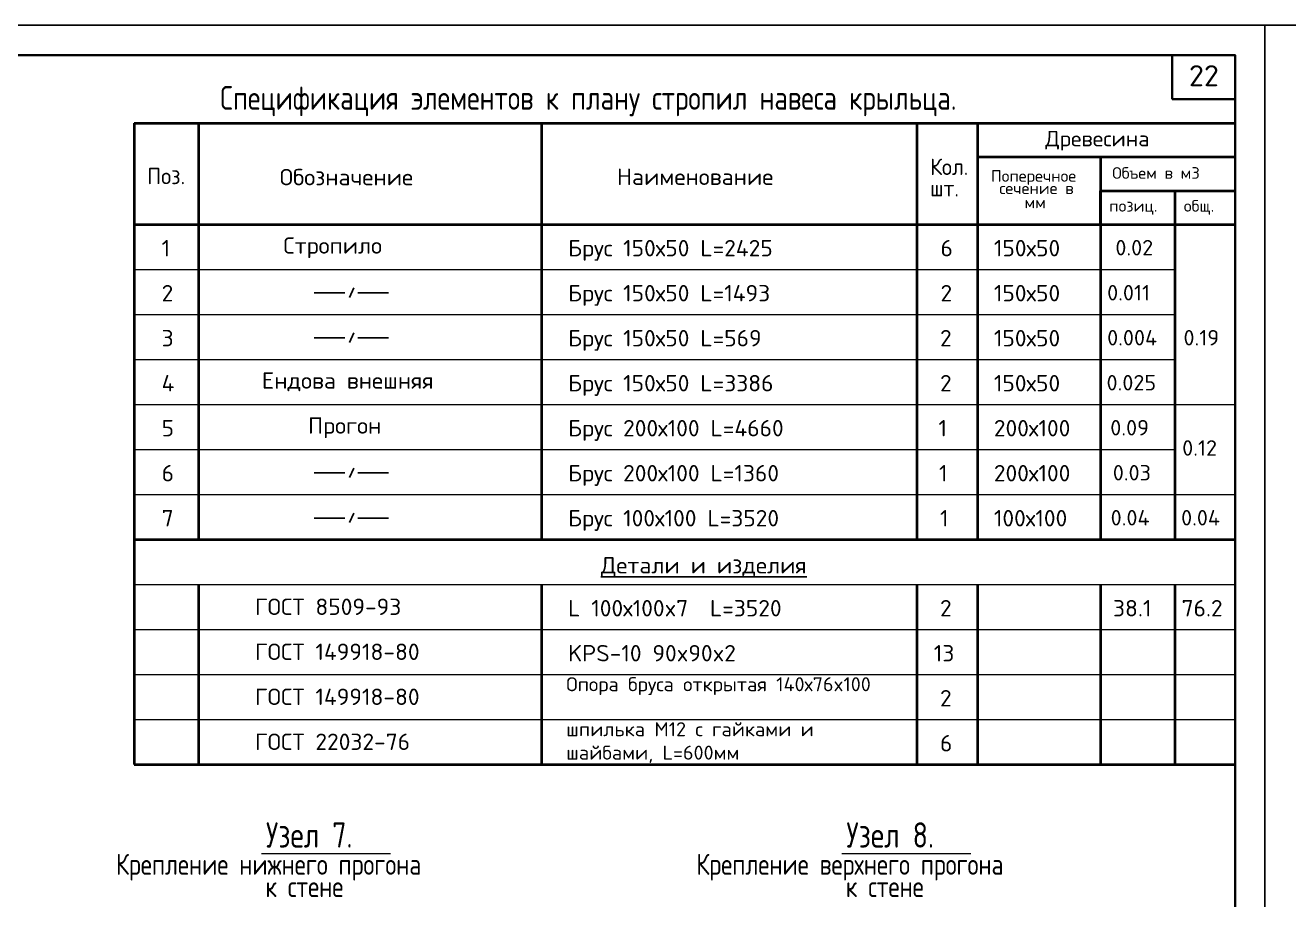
# Model space of a CAD drawing. Extents: x -12289450 to -10763036, y -7834513 to -6150123.
# Drawn here: x -10964037 to -10955030, y -7678492 to -7672261 of the extents above; entities that cross this region are included whole.
import ezdxf

# ---------------------------------------------------------------- set-up
doc = ezdxf.new("R2010")
doc.units = 0
doc.header["$LTSCALE"] = 25
for name, color, linetype in [('Annotation - Text', 7, 'Continuous'), ('ArchiCAD', 7, 'Continuous'), ('EEE', 7, 'Continuous'), ('Новое', 51, 'Continuous')]:
    doc.layers.add(name, color=color, linetype=linetype)
doc.styles.add('GOST 2.304', font='cs_gost2304.shx')
doc.styles.get("Standard").update_dxf_attribs({"font": 'arial.ttf'})

msp = doc.modelspace()

# ---------------------------------------------------------------- linework, layer by layer
at = {"color": 7, "linetype": 'Continuous', "lineweight": 25, "ltscale": 75}
for points in [[(-10955841, -7673440.2), (-10955841, -7675604.7)], [(-10961978.2, -7674168.6), (-10961757.9, -7674168.6)], [(-10961693.9, -7674133.1), (-10961726.5, -7674201.2)], [(-10961667.1, -7674168.6), (-10961446.8, -7674168.6)], [(-10961693.9, -7674453.7), (-10961726.5, -7674521.9)], [(-10961978.2, -7674489.3), (-10961757.9, -7674489.3)], [(-10961667.1, -7674489.3), (-10961446.8, -7674489.3)], [(-10961693.9, -7675415.8), (-10961726.5, -7675483.9)], [(-10961978.2, -7675451.3), (-10961757.9, -7675451.3)], [(-10961667.1, -7675451.3), (-10961446.8, -7675451.3)], [(-10961978.2, -7675772), (-10961757.9, -7675772)], [(-10961693.9, -7675736.4), (-10961726.5, -7675804.5)], [(-10961667.1, -7675772), (-10961446.8, -7675772)]]:
    msp.add_lwpolyline(points, dxfattribs=at)
at = {"color": 7, "linetype": 'Continuous', "lineweight": 15, "ltscale": 75, "extrusion": (0, 1, 0)}
for points, elevation in [([(10963261.1, 0), (10955841, 0)], -7674001.4), ([(10963261.1, 0), (10955841, 0)], -7674322.1), ([(10963261.1, 0), (10955841, 0)], -7674642.7), ([(10963261.1, 0), (10955411.9, 0)], -7674963.4), ([(10963261.1, 0), (10955841, 0)], -7675284.1), ([(10963261.1, 0), (10955411.9, 0)], -7675604.7), ([(10963261.1, 0), (10955841, 0)], -7675925.4), ([(10963261.1, 0), (10955841, 0)], -7675925.4), ([(10963261.1, 0), (10955411.9, 0)], -7676246.1), ([(10963261.1, 0), (10955411.9, 0)], -7676566.8), ([(10963261.1, 0), (10955411.9, 0)], -7676887.4), ([(10963261.1, 0), (10955841, 0)], -7677208.1), ([(10963261.1, 0), (10955411.9, 0)], -7677208.1)]:
    msp.add_lwpolyline(points, dxfattribs=dict(at, elevation=elevation))
at = {"linetype": 'Continuous', "lineweight": 40, "ltscale": 75, "extrusion": (0, 1, 0)}
for elevation in [-7675925.4, -7677528.8]:
    msp.add_lwpolyline([(10963261.1, 0), (10955411.9, 0)], dxfattribs=dict(at, elevation=elevation))
at = {"color": 0, "linetype": 'Continuous', "lineweight": 5, "ltscale": 75}
for points in [[(-10962194.7, -7678163.6), (-10961592, -7678163.6)], [(-10958057.3, -7678163.6), (-10957454.6, -7678163.6)]]:
    msp.add_lwpolyline(points, dxfattribs=at)
at = {"layer": 'ArchiCAD', "color": 7, "linetype": 'Continuous', "lineweight": 35}
msp.add_lwpolyline([(-10972171.1, -7672473.4), (-10955411.9, -7672473.4), (-10955411.9, -7684650.4), (-10972171.1, -7684650.4)], close=True, dxfattribs=at)
msp.add_lwpolyline([(-10972171.1, -7672473.4), (-10955411.9, -7672473.4), (-10955411.9, -7684650.4), (-10972171.1, -7684650.4)], close=True, dxfattribs=at)
at = {"layer": 'ArchiCAD', "color": 7, "linetype": 'Continuous', "lineweight": 35, "extrusion": (1, 0, 0), "elevation": -10955860.8}
msp.add_lwpolyline([(-7672473.4, 0), (-7672787.6, 0)], dxfattribs=at)
at = {"layer": 'ArchiCAD', "color": 7, "linetype": 'Continuous', "lineweight": 35, "extrusion": (0, 1, 0), "elevation": -7672787.6}
msp.add_lwpolyline([(10955860.8, 0), (10955411.9, 0)], dxfattribs=at)
at = {"layer": 'ArchiCAD', "color": 7, "linetype": 'Continuous', "lineweight": 40, "extrusion": (0, 1, 0)}
for elevation in [-7672959.2, -7673680.7]:
    msp.add_lwpolyline([(10963261.1, 0), (10955411.9, 0)], dxfattribs=dict(at, elevation=elevation))
at = {"layer": 'ArchiCAD', "color": 7, "linetype": 'Continuous', "lineweight": 40, "extrusion": (1, 0, 0)}
for points, elevation in [([(-7672959.2, 0), (-7677528.8, 0)], -10963261.1), ([(-7672959.2, 0), (-7675925.4, 0)], -10962802), ([(-7672959.2, 0), (-7675925.4, 0)], -10960356.2), ([(-7672959.2, 0), (-7675925.4, 0)], -10957681.9), ([(-7672959.2, 0), (-7675925.4, 0)], -10957248.3), ([(-7673199.7, 0), (-7675925.4, 0)], -10956372.6), ([(-7673440.2, 0), (-7675925.4, 0)], -10955841), ([(-7676246.1, 0), (-7677528.8, 0)], -10962802), ([(-7676246.1, 0), (-7676887.4, 0)], -10960356.2), ([(-7676246.1, 0), (-7677528.8, 0)], -10960356.2), ([(-7676246.1, 0), (-7676887.4, 0)], -10957681.9), ([(-7676246.1, 0), (-7677528.8, 0)], -10957681.9), ([(-7676246.1, 0), (-7676887.4, 0)], -10957248.3), ([(-7676246.1, 0), (-7677528.8, 0)], -10957248.3), ([(-7676246.1, 0), (-7677528.8, 0)], -10956372.6), ([(-7676246.1, 0), (-7677528.8, 0)], -10955841)]:
    msp.add_lwpolyline(points, dxfattribs=dict(at, elevation=elevation))
at = {"layer": 'ArchiCAD', "color": 7, "linetype": 'Continuous', "lineweight": 40}
for points in [[(-10957248.3, -7673199.7), (-10955411.9, -7673199.7)], [(-10956372.6, -7673199.7), (-10956372.6, -7673680.7), (-10956372.6, -7673440.2), (-10955411.9, -7673440.2)]]:
    msp.add_lwpolyline(points, dxfattribs=at)
at = {"layer": 'EEE', "lineweight": 15}
for p, q in [((-10962353.3, -7678163.6), (-10961433.4, -7678163.6)), ((-10958215.9, -7678163.6), (-10957296, -7678163.6))]:
    msp.add_line(p, q, dxfattribs=at)
at = {"layer": 'Новое', "color": 7, "linetype": 'Continuous'}
for points in [[(-10973019.7, -7672261.3), (-10955199.8, -7672261.3), (-10955199.8, -7684862.5), (-10973019.7, -7684862.5)], [(-10973019.7, -7672261.3), (-10955199.8, -7672261.3), (-10955199.8, -7684862.5), (-10973019.7, -7684862.5)], [(-10955199.8, -7672261.3), (-10937379.9, -7672261.3), (-10937379.9, -7684862.5), (-10955199.8, -7684862.5)], [(-10955199.8, -7672261.3), (-10937379.9, -7672261.3), (-10937379.9, -7684862.5), (-10955199.8, -7684862.5)]]:
    msp.add_lwpolyline(points, close=True, dxfattribs=at)

# ---------------------------------------------------------------- texts
at = {"insert": (-10955741.5, -7672545.6), "char_height": 150, "width": 453.455, "attachment_point": 1}
msp.add_mtext('{\\Fsimplex|c0;22}', dxfattribs=at)
at = {"color": 7, "linetype": 'Continuous', "lineweight": 25, "ltscale": 75, "width": 2197.945, "attachment_point": 1, "style": 'GOST 2.304'}
for s, insert, char_height in [('\\Fsimplex.shx;\\W0.9213366588;\\T1.0000000000;\\o\\lПоз.', (-10963167.6, -7673277), 116.844), ('\\Fsimplex.shx;\\W1.0000000000;\\T1.0000000000;\\o\\lОбозначение', (-10962223.2, -7673284.8), 116.844), ('\\Fsimplex.shx;\\W1.0000000000;\\T1.0000000000;\\o\\lНаименование', (-10959819.6, -7673282.4), 116.844), ('{\\Fsimplex|c0;1}', (-10963064.7, -7673790.8), 116.844), ('{\\Fsimplex|c204;Стропило}', (-10962197.3, -7673771.9), 116.844), ('{\\Fsimplex|c204;Брус \\Fsimplex|c0;1\\Fsimplex|c204;5\\Fsimplex|c0;0\\Fsimplex|c204;х5\\Fsimplex|c0;0\\Fsimplex|c204; \\Fsimplex|c0;L=\\Fsimplex|c204;2425}', (-10960167.5, -7673790.8), 116.8441), ('{\\Fsimplex|c204;6}', (-10957512.4, -7673790.8), 116.844), ('{\\Fsimplex|c0;1\\Fsimplex|c204;5\\Fsimplex|c0;0\\Fsimplex|c204;х5\\Fsimplex|c0;0\\Fsimplex|c204; }', (-10957132.1, -7673790.8), 116.844), ('{\\Fsimplex|c0;0.\\Fsimplex|c204;02}', (-10956266, -7673790.8), 110.2), ('{\\Fsimplex|c0;2}', (-10963064.7, -7674111.5), 116.844), ('{\\Fsimplex|c204;Брус \\Fsimplex|c0;1\\Fsimplex|c204;5\\Fsimplex|c0;0\\Fsimplex|c204;х5\\Fsimplex|c0;0\\Fsimplex|c204; \\Fsimplex|c0;L=\\Fsimplex|c204;1493}', (-10960167.5, -7674111.5), 116.8441), ('{\\Fsimplex|c204;2}', (-10957512.4, -7674111.5), 116.844), ('{\\Fsimplex|c0;1\\Fsimplex|c204;5\\Fsimplex|c0;0\\Fsimplex|c204;х5\\Fsimplex|c0;0\\Fsimplex|c204; }', (-10957132.1, -7674111.5), 116.844), ('{\\Fsimplex|c0;0.0\\Fsimplex|c204;11}', (-10956324.4, -7674111.5), 110.2), ('{\\Fsimplex|c0;3}', (-10963064.7, -7674432.2), 116.844), ('{\\Fsimplex|c204;Брус \\Fsimplex|c0;1\\Fsimplex|c204;5\\Fsimplex|c0;0\\Fsimplex|c204;х5\\Fsimplex|c0;0\\Fsimplex|c204; \\Fsimplex|c0;L=\\Fsimplex|c204;569}', (-10960167.5, -7674432.2), 116.8441), ('{\\Fsimplex|c0;2}', (-10957515.8, -7674432.2), 116.844), ('{\\Fsimplex|c0;1\\Fsimplex|c204;5\\Fsimplex|c0;0\\Fsimplex|c204;х5\\Fsimplex|c0;0\\Fsimplex|c204; }', (-10957132.1, -7674432.2), 116.844), ('{\\Fsimplex|c0;0.0\\Fsimplex|c204;0\\Fsimplex|c0;4}', (-10956324.4, -7674432.2), 110.2), ('{\\Fsimplex|c0;0.\\Fsimplex|c204;19}', (-10955780.4, -7674432.2), 110.2), ('{\\Fsimplex|c0;4}', (-10963064.7, -7674752.9), 116.844), ('{\\Fsimplex|c204;Ендова внешняя}', (-10962350.6, -7674733.9), 116.844), ('{\\Fsimplex|c204;Брус \\Fsimplex|c0;1\\Fsimplex|c204;5\\Fsimplex|c0;0\\Fsimplex|c204;х5\\Fsimplex|c0;0\\Fsimplex|c204; \\Fsimplex|c0;L=\\Fsimplex|c204;3386}', (-10960167.5, -7674752.9), 116.8441), ('{\\Fsimplex|c204;2}', (-10957515.8, -7674752.9), 116.844), ('{\\Fsimplex|c0;1\\Fsimplex|c204;5\\Fsimplex|c0;0\\Fsimplex|c204;х5\\Fsimplex|c0;0\\Fsimplex|c204; }', (-10957132.1, -7674752.9), 116.844), ('{\\Fsimplex|c0;0.0\\Fsimplex|c204;25}', (-10956328.7, -7674752.9), 110.2), ('{\\Fsimplex|c204;5}', (-10963064.7, -7675073.5), 116.844), ('{\\Fsimplex|c204;Прогон}', (-10962021, -7675054.6), 116.844), ('{\\Fsimplex|c204;Брус 2\\Fsimplex|c0;00\\Fsimplex|c204;х\\Fsimplex|c0;100\\Fsimplex|c204; \\Fsimplex|c0;L=4\\Fsimplex|c204;66\\Fsimplex|c0;0}', (-10960167.5, -7675073.5), 116.8441), ('{\\Fsimplex|c204;1}', (-10957527.2, -7675073.5), 116.844), ('{\\Fsimplex|c204;2\\Fsimplex|c0;00\\Fsimplex|c204;х\\Fsimplex|c0;100\\Fsimplex|c204; }', (-10957132.1, -7675073.5), 116.844), ('{\\Fsimplex|c0;0.0\\Fsimplex|c204;9}', (-10956302.3, -7675073.5), 110.2), ('{\\Fsimplex|c0;0.\\Fsimplex|c204;12}', (-10955789.5, -7675218), 110.2), ('{\\Fsimplex|c204;6}', (-10963064.7, -7675394.2), 116.844), ('{\\Fsimplex|c204;Брус 2\\Fsimplex|c0;00\\Fsimplex|c204;х\\Fsimplex|c0;100\\Fsimplex|c204; \\Fsimplex|c0;L=\\Fsimplex|c204;136\\Fsimplex|c0;0}', (-10960167.5, -7675394.2), 116.8441), ('{\\Fsimplex|c204;1}', (-10957523.2, -7675394.2), 116.844), ('{\\Fsimplex|c204;2\\Fsimplex|c0;00\\Fsimplex|c204;х\\Fsimplex|c0;100\\Fsimplex|c204; }', (-10957132.1, -7675394.2), 116.844), ('{\\Fsimplex|c0;0.\\Fsimplex|c204;03}', (-10956284.2, -7675394.2), 110.2), ('{\\Fsimplex|c204;7}', (-10963064.7, -7675714.9), 116.844), ('{\\Fsimplex|c204;Брус \\Fsimplex|c0;100\\Fsimplex|c204;х\\Fsimplex|c0;100\\Fsimplex|c204; \\Fsimplex|c0;L=\\Fsimplex|c204;352\\Fsimplex|c0;0}', (-10960167.5, -7675714.9), 116.8441), ('{\\Fsimplex|c0;1}', (-10957515.8, -7675714.9), 116.844), ('{\\Fsimplex|c0;100\\Fsimplex|c204;х\\Fsimplex|c0;100\\Fsimplex|c204; }', (-10957132.1, -7675714.9), 116.844), ('{\\Fsimplex|c0;0.0\\Fsimplex|c204;4}', (-10956299.5, -7675714.9), 110.2), ('{\\Fsimplex|c0;0.0\\Fsimplex|c204;4}', (-10955797.3, -7675714.9), 110.2), ('{\\Fsimplex|c204;\\LДетали и изделия}', (-10959933.7, -7676050), 116.844), ('{\\Fsimplex|c204;ГОСТ 8509-93}', (-10962399.8, -7676346.1), 116.844), ('{\\Fsimplex|c0;L\\Fsimplex|c204; \\Fsimplex|c0;100\\Fsimplex|c204;х\\Fsimplex|c0;100x7 \\Fsimplex|c204; \\Fsimplex|c0;L=\\Fsimplex|c204;352\\Fsimplex|c0;0}', (-10960167.5, -7676356.2), 116.8441), ('{\\Fsimplex|c204;2}', (-10957515.8, -7676356.2), 116.844), ('{\\Fsimplex|c204;38.1}', (-10956283, -7676356.2), 116.844), ('{\\Fsimplex|c204;76.2}', (-10955793.8, -7676356.2), 116.844), ('{\\Fsimplex|c204;ГОСТ 149918-80 }', (-10962399.8, -7676666.8), 116.844), ('{\\Fsimplex|c0;KPS-10 90x90x2}', (-10960167.5, -7676676.9), 116.844), ('{\\Fsimplex|c204;13}', (-10957560.4, -7676676.9), 116.844), ('{\\Fsimplex|c204;Опора бруса открытая \\Fsimplex|c0;14\\Fsimplex|c204;0х\\Fsimplex|c0;76x\\Fsimplex|c204;10\\Fsimplex|c0;0\\Fsimplex|c204; }', (-10960180.8, -7676906.5), 100), ('{\\Fsimplex|c204;ГОСТ 149918-80 }', (-10962399.8, -7676987.5), 116.844), ('{\\Fsimplex|c204;2}', (-10957515.8, -7676997.6), 116.844), ('{\\Fsimplex|c204;шпилька М12 с гайками и шайбами\\Fsimplex|c0;, L=600\\Fsimplex|c204;мм}', (-10960180.8, -7677227.1), 100), ('{\\Fsimplex|c204;ГОСТ 22032-76 }', (-10962399.8, -7677308.1), 116.844), ('{\\Fsimplex|c204;6}', (-10957515.8, -7677318.3), 116.844)]:
    msp.add_mtext(s, dxfattribs=dict(at, insert=insert, char_height=char_height))
at = {"layer": 'Annotation - Text', "color": 0, "lineweight": 25, "style": 'GOST 2.304'}
for s, height, p in [('Спецификация элементов к плану стропил навеса крыльца.', 169.714, (-10962647.4, -7672863.3)), ('Узел 7.', 180, (-10962320.9, -7678120.5)), ('Узел 8.', 180, (-10958183.5, -7678120.5)), ('Крепление нижнего прогона', 150, (-10963390.2, -7678314.3)), ('Крепление верхнего прогона', 150, (-10959252.8, -7678314.3)), ('к стене', 150, (-10962325, -7678473.2)), ('к стене', 150, (-10958187.6, -7678473.2))]:
    msp.add_text(s, height=height, dxfattribs=at).set_placement(p)
at = {"layer": 'Annotation - Text', "color": 0, "lineweight": 25, "width": 1085.273, "attachment_point": 1, "style": 'GOST 2.304'}
for s, insert, char_height in [('{\\Fsimplex|c204;Древесина}', (-10956766.3, -7673013.8), 110.2), ('\\Fsimplex.shx;\\W0.9039529482;\\T1.0000000000;\\o\\lКол.', (-10957586.2, -7673211.1), 117.087), ('{\\Fsimplex|c204;Объем в м3}', (-10956288.1, -7673272.3), 82.65), ('{\\Fsimplex|c204;Поперечное}', (-10957152.7, -7673293.3), 82.65), ('{\\Fsimplex|c204;\\W0.90395;шт\\Fsimplex|c0;.}', (-10957586.2, -7673363.8), 117.087), ('{\\Fsimplex|c204;сечение в }', (-10957093.2, -7673381.5), 82.65), ('{\\Fsimplex|c204; мм}', (-10956968.5, -7673482.2), 82.65), ('{\\Fsimplex|c204;позиц. }', (-10956309.4, -7673506.6), 82.65), ('{\\Fsimplex|c204;общ.}', (-10955777.8, -7673506.6), 82.65)]:
    msp.add_mtext(s, dxfattribs=dict(at, insert=insert, char_height=char_height))

doc.saveas('drawing.dxf')
